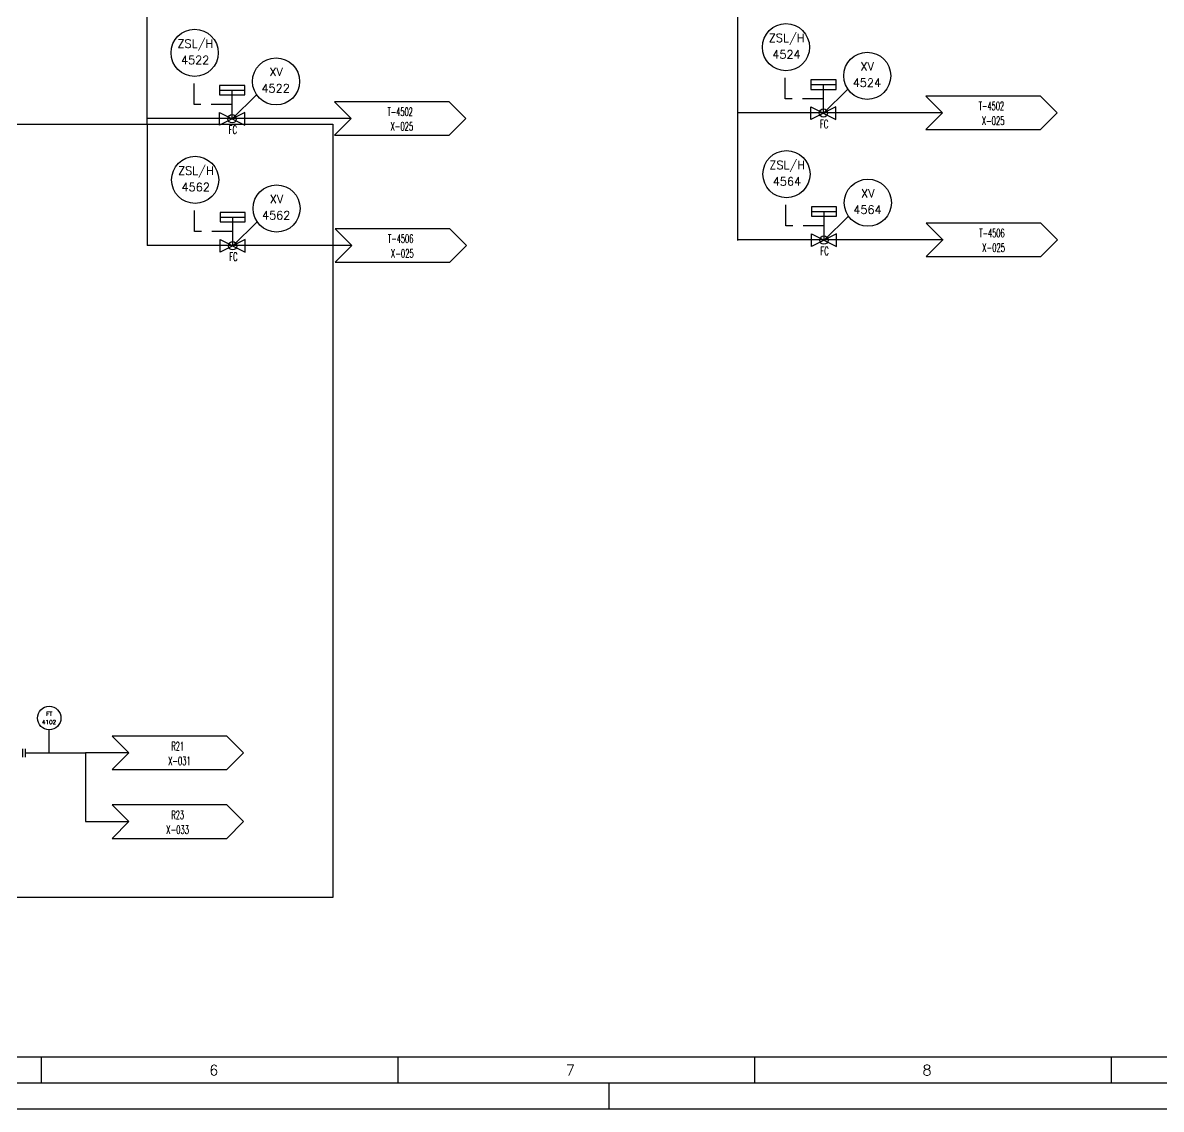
# Model space of a CAD drawing. Header units: millimetres. Extents: x -141 to 426, y 1 to 299.
# Drawn here: x 179.8 to 288.8, y 2.5 to 106.6 of the extents above; entities that cross this region are included whole.
import ezdxf
from ezdxf.enums import TextEntityAlignment as Align

# ---------------------------------------------------------------- set-up
doc = ezdxf.new("R2010")
doc.units = ezdxf.units.MM
doc.linetypes.add('TRAZOS', pattern=[0.75, 0.5, -0.25])
for name, color, linetype in [('CAJETIN', 1, 'Continuous'), ('FORMATO', 7, 'Continuous'), ('INSTRUMENTOS', 1, 'Continuous'), ('TEX', 7, 'Continuous'), ('VALVULAS Y ACCESORIOS', 1, 'Continuous')]:
    doc.layers.add(name, color=color, linetype=linetype)
doc.styles.add('PY', font='ROMANS.shx')
doc.styles.add('PY1', font='ROMANS.shx', dxfattribs={"width": 0.8})
doc.styles.add('PY3', font='ROMANS.shx', dxfattribs={"width": 0.6})
doc.linetypes.add('SEÑAL_MECANICA2', pattern='A,4.411183,["o",PY,S=4.130212,R=360,X=0,Y=-1.374288],0.588817,-0.374158,["",PY,S=2,R=360,X=0,Y=-0.688262],-2.183682', length=7.55784)

# ---------------------------------------------------------------- blocks, each defined once
blk = doc.blocks.new('BANDERA DE FLUJO')
at = {"layer": 'TEX', "color": 1, "ltscale": 0.1, "flags": 128}
blk.add_lwpolyline([(-4, 4), (-31.46, 4), (-27.46, 0), (-31.46, -4), (-4, -4), (0, 0)], close=True, dxfattribs=at)
at = {"layer": 'TEX', "style": 'PY1', "width": 0.8}
for tag, p in [('ETIQUETA-LINEA-1', (-15.73, 0.61)), ('ETIQUETA-LINEA-2', (-15.73, -2.91))]:
    blk.add_attdef(tag, text='', height=2, dxfattribs=at).set_placement(p, align=Align.CENTER)
blk = doc.blocks.new('SEÑAL CIR')
at = {"color": 1}
blk.add_circle((0, 5.7), 5.7, dxfattribs=at)
at = {"layer": 'INSTRUMENTOS', "linetype": 'Continuous', "style": 'PY', "flags": 4}
for p in [(0.18, 6.94), (0.13, 2.95)]:
    blk.add_attdef('---', text='', height=2, dxfattribs=at).set_placement(p, align=Align.CENTER)
blk = doc.blocks.new('MARCO-A1')
at = {"layer": 'FORMATO', "color": 5}
for p, q in [((352.08, 10), (352.08, 5)), ((420.5, 10), (420.5, 5)), ((488.92, 10), (488.92, 5)), ((557.33, 10), (557.33, 5))]:
    blk.add_line(p, q, dxfattribs=at)
at = {"layer": 'FORMATO', "color": 1, "linetype": 'Continuous'}
blk.add_line((461, 5), (461, 0), dxfattribs=at)
at = {"layer": 'FORMATO', "color": 1}
blk.add_lwpolyline([(0, 594), (841, 594), (841, 0), (0, 0)], close=True, dxfattribs=at)
at = {"layer": 'FORMATO', "color": 5}
blk.add_lwpolyline([(5, 589), (836, 589), (836, 5), (5, 5)], close=True, dxfattribs=at)
at = {"layer": 'FORMATO', "color": 8, "linetype": 'Continuous'}
blk.add_lwpolyline([(10, 584), (831, 584), (831, 10), (10, 10)], close=True, dxfattribs=at)
at = {"layer": 'FORMATO', "color": 1, "style": 'PY'}
for s, p in [('6', (384.34, 6.5)), ('7', (452.75, 6.5)), ('8', (521.17, 6.5))]:
    blk.add_text(s, height=2, dxfattribs=at).set_placement(p)
blk = doc.blocks.new('VALV GLOB-V')
at = {"layer": 'INSTRUMENTOS', "color": 1, "flags": 128}
blk.add_lwpolyline([(5.7, -1.43), (5.7, 1.43), (0, -1.43), (0, 1.43)], close=True, dxfattribs=at)
at = {"layer": 'INSTRUMENTOS', "color": 1}
blk.add_circle((2.85, 0), 0.95, dxfattribs=at)
at = {"layer": 'INSTRUMENTOS', "color": 7, "linetype": 'SEÑAL_MECANICA2', "style": 'PY'}
blk.add_attdef('REF.', text='', height=2, dxfattribs=at).set_placement((3, -3.37), align=Align.MIDDLE)

msp = doc.modelspace()

# ---------------------------------------------------------------- linework, layer by layer
at = {"color": 1}
for p, q in [((248.24, 203.38), (248.24, 85.75)), ((191.65, 108.35), (191.67, 85.27)), ((199.82, 97.4), (202.15, 99.7)), ((256.46, 97.95), (258.8, 100.24)), ((199.87, 85.24), (202.2, 87.54)), ((256.52, 85.78), (258.85, 88.08)), ((180.02, 36.65), (185.75, 36.65))]:
    msp.add_line(p, q, dxfattribs=at)
for points in [[(211.22, 97.43), (191.62, 97.43)], [(267.87, 97.97), (248.27, 97.97)], [(211.27, 85.27), (191.67, 85.27)], [(267.92, 85.81), (248.32, 85.81)], [(189.91, 36.65), (185.75, 36.65)], [(185.75, 36.65), (185.75, 30.07)], [(185.75, 30.07), (189.91, 30.07)]]:
    msp.add_lwpolyline(points, dxfattribs=at)
at = {"color": 2}
msp.add_lwpolyline([(145.06, 96.88), (209.45, 96.88), (209.45, 22.79), (145.06, 22.79)], close=True, dxfattribs=at)
at = {"layer": 'CAJETIN', "color": 1, "linetype": 'TRAZOS', "ltscale": 4}
for p, q in [((196.17, 98.77), (196.17, 101.46)), ((252.81, 99.31), (252.81, 102)), ((256.46, 99.31), (252.81, 99.31)), ((199.82, 98.77), (196.17, 98.77)), ((252.87, 87.15), (252.87, 89.84)), ((196.22, 86.61), (196.22, 89.3)), ((199.87, 86.61), (196.22, 86.61)), ((256.52, 87.15), (252.87, 87.15))]:
    msp.add_line(p, q, dxfattribs=at)
at = {"layer": 'VALVULAS Y ACCESORIOS'}
for p, q in [((255.26, 100.67), (257.67, 100.67)), ((256.46, 97.95), (256.46, 100.67)), ((198.61, 100.13), (201.02, 100.13)), ((199.82, 97.4), (199.82, 100.13)), ((255.31, 88.51), (257.72, 88.51)), ((256.52, 85.78), (256.52, 88.51)), ((198.66, 87.97), (201.07, 87.97)), ((199.87, 85.24), (199.87, 87.97))]:
    msp.add_line(p, q, dxfattribs=at)
at = {"layer": 'VALVULAS Y ACCESORIOS', "lineweight": -3}
msp.add_line((182.29, 36.65), (182.29, 38.86), dxfattribs=at)
at = {"layer": 'VALVULAS Y ACCESORIOS', "ltscale": 0.1}
for p, q in [((179.75, 36.25), (179.75, 37.05)), ((180.02, 36.25), (180.02, 37.05))]:
    msp.add_line(p, q, dxfattribs=at)
at = {"layer": 'VALVULAS Y ACCESORIOS', "flags": 128}
for points in [[(198.61, 100.58), (198.61, 99.68), (201.02, 99.68), (201.02, 100.58)], [(255.26, 101.13), (255.26, 100.22), (257.67, 100.22), (257.67, 101.13)], [(198.66, 88.42), (198.66, 87.52), (201.07, 87.52), (201.07, 88.42)], [(255.31, 88.96), (255.31, 88.06), (257.72, 88.06), (257.72, 88.96)]]:
    msp.add_lwpolyline(points, close=True, dxfattribs=at)

# ---------------------------------------------------------------- block references
at = {"xscale": 0.499409123998651, "yscale": 0.499409123998651, "zscale": 0.499409123998651}
msp.add_blockref('MARCO-A1', (5.68, 2.52), dxfattribs=at)
at = {"linetype": 'Continuous'}
ref = msp.add_blockref('SEÑAL CIR', (196.22, 101.46), dxfattribs=dict(at, xscale=0.3959270923490436, yscale=0.3959270923490436, zscale=0.3959270923490436))
ref.add_attrib('---', 'ZSL/H', dxfattribs={"layer": 'INSTRUMENTOS', "color": 7, "linetype": 'Continuous', "height": 0.792, "style": 'PY'}).set_placement((196.29, 104.2), align=Align.CENTER)
ref.add_attrib('---', '4522', dxfattribs={"layer": 'INSTRUMENTOS', "color": 7, "linetype": 'Continuous', "height": 0.792, "style": 'PY'}).set_placement((196.27, 102.63), align=Align.CENTER)
ref = msp.add_blockref('SEÑAL CIR', (252.87, 102), dxfattribs=dict(at, xscale=0.3959270923490436, yscale=0.3959270923490436, zscale=0.3959270923490436))
ref.add_attrib('---', 'ZSL/H', dxfattribs={"layer": 'INSTRUMENTOS', "color": 7, "linetype": 'Continuous', "height": 0.792, "style": 'PY'}).set_placement((252.94, 104.75), align=Align.CENTER)
ref.add_attrib('---', '4524', dxfattribs={"layer": 'INSTRUMENTOS', "color": 7, "linetype": 'Continuous', "height": 0.792, "style": 'PY'}).set_placement((252.92, 103.17), align=Align.CENTER)
ref = msp.add_blockref('SEÑAL CIR', (260.66, 99.26), dxfattribs=dict(at, xscale=0.3959270923490436, yscale=0.3959270923490436, zscale=0.3959270923490436))
ref.add_attrib('---', 'XV', dxfattribs={"layer": 'INSTRUMENTOS', "color": 7, "linetype": 'Continuous', "height": 0.792, "style": 'PY'}).set_placement((260.66, 102.04), align=Align.CENTER)
ref.add_attrib('---', '4524', dxfattribs={"layer": 'INSTRUMENTOS', "color": 7, "linetype": 'Continuous', "height": 0.792, "style": 'PY'}).set_placement((260.63, 100.46), align=Align.CENTER)
ref = msp.add_blockref('SEÑAL CIR', (204.02, 98.72), dxfattribs=dict(at, xscale=0.3959270923490436, yscale=0.3959270923490436, zscale=0.3959270923490436))
ref.add_attrib('---', 'XV', dxfattribs={"layer": 'INSTRUMENTOS', "color": 7, "linetype": 'Continuous', "height": 0.792, "style": 'PY'}).set_placement((204.02, 101.5), align=Align.CENTER)
ref.add_attrib('---', '4522', dxfattribs={"layer": 'INSTRUMENTOS', "color": 7, "linetype": 'Continuous', "height": 0.792, "style": 'PY'}).set_placement((203.98, 99.92), align=Align.CENTER)
ref = msp.add_blockref('BANDERA DE FLUJO', (278.85, 97.97), dxfattribs=dict(xscale=0.4, yscale=0.4, zscale=0.4))
ref.add_attrib('ETIQUETA-LINEA-1', 'T-4502', dxfattribs={"layer": 'TEX', "height": 0.8, "style": 'PY1', "width": 0.55}).set_placement((272.56, 98.22), align=Align.CENTER)
ref.add_attrib('ETIQUETA-LINEA-2', ' X-025', dxfattribs={"layer": 'TEX', "height": 0.8, "style": 'PY1', "width": 0.6}).set_placement((272.56, 96.81), align=Align.CENTER)
ref = msp.add_blockref('BANDERA DE FLUJO', (222.2, 97.43), dxfattribs=dict(xscale=0.4, yscale=0.4, zscale=0.4))
ref.add_attrib('ETIQUETA-LINEA-1', 'T-4502', dxfattribs={"layer": 'TEX', "height": 0.8, "style": 'PY1', "width": 0.55}).set_placement((215.91, 97.67), align=Align.CENTER)
ref.add_attrib('ETIQUETA-LINEA-2', ' X-025', dxfattribs={"layer": 'TEX', "height": 0.8, "style": 'PY1', "width": 0.6}).set_placement((215.91, 96.27), align=Align.CENTER)
ref = msp.add_blockref('VALV GLOB-V', (255.26, 97.95), dxfattribs=dict(at, xscale=0.4223672139243377, yscale=0.4223672139243377, zscale=0.4223672139243377))
ref.add_attrib('REF.', 'FC', dxfattribs={"layer": 'INSTRUMENTOS', "color": 7, "linetype": 'SEÑAL_MECANICA2', "height": 0.802, "style": 'PY3', "width": 0.6}).set_placement((256.53, 96.89), align=Align.MIDDLE)
ref = msp.add_blockref('VALV GLOB-V', (198.61, 97.4), dxfattribs=dict(at, xscale=0.4223672139243377, yscale=0.4223672139243377, zscale=0.4223672139243377))
ref.add_attrib('REF.', 'FC', dxfattribs={"layer": 'INSTRUMENTOS', "color": 7, "linetype": 'SEÑAL_MECANICA2', "height": 0.802, "style": 'PY3', "width": 0.6}).set_placement((199.88, 96.35), align=Align.MIDDLE)
ref = msp.add_blockref('SEÑAL CIR', (196.27, 89.29), dxfattribs=dict(at, xscale=0.3959270923490436, yscale=0.3959270923490436, zscale=0.3959270923490436))
ref.add_attrib('---', 'ZSL/H', dxfattribs={"layer": 'INSTRUMENTOS', "color": 7, "linetype": 'Continuous', "height": 0.792, "style": 'PY'}).set_placement((196.34, 92.04), align=Align.CENTER)
ref.add_attrib('---', '4562', dxfattribs={"layer": 'INSTRUMENTOS', "color": 7, "linetype": 'Continuous', "height": 0.792, "style": 'PY'}).set_placement((196.32, 90.46), align=Align.CENTER)
ref = msp.add_blockref('SEÑAL CIR', (252.92, 89.84), dxfattribs=dict(at, xscale=0.3959270923490436, yscale=0.3959270923490436, zscale=0.3959270923490436))
ref.add_attrib('---', 'ZSL/H', dxfattribs={"layer": 'INSTRUMENTOS', "color": 7, "linetype": 'Continuous', "height": 0.792, "style": 'PY'}).set_placement((252.99, 92.58), align=Align.CENTER)
ref.add_attrib('---', '4564', dxfattribs={"layer": 'INSTRUMENTOS', "color": 7, "linetype": 'Continuous', "height": 0.792, "style": 'PY'}).set_placement((252.97, 91), align=Align.CENTER)
ref = msp.add_blockref('SEÑAL CIR', (204.07, 86.55), dxfattribs=dict(at, xscale=0.3959270923490436, yscale=0.3959270923490436, zscale=0.3959270923490436))
ref.add_attrib('---', 'XV', dxfattribs={"layer": 'INSTRUMENTOS', "color": 7, "linetype": 'Continuous', "height": 0.792, "style": 'PY'}).set_placement((204.07, 89.33), align=Align.CENTER)
ref.add_attrib('---', '4562', dxfattribs={"layer": 'INSTRUMENTOS', "color": 7, "linetype": 'Continuous', "height": 0.792, "style": 'PY'}).set_placement((204.03, 87.76), align=Align.CENTER)
ref = msp.add_blockref('SEÑAL CIR', (260.72, 87.1), dxfattribs=dict(at, xscale=0.3959270923490436, yscale=0.3959270923490436, zscale=0.3959270923490436))
ref.add_attrib('---', 'XV', dxfattribs={"layer": 'INSTRUMENTOS', "color": 7, "linetype": 'Continuous', "height": 0.792, "style": 'PY'}).set_placement((260.72, 89.87), align=Align.CENTER)
ref.add_attrib('---', '4564', dxfattribs={"layer": 'INSTRUMENTOS', "color": 7, "linetype": 'Continuous', "height": 0.792, "style": 'PY'}).set_placement((260.68, 88.3), align=Align.CENTER)
ref = msp.add_blockref('BANDERA DE FLUJO', (278.9, 85.81), dxfattribs=dict(xscale=0.4, yscale=0.4, zscale=0.4))
ref.add_attrib('ETIQUETA-LINEA-1', 'T-4506', dxfattribs={"layer": 'TEX', "height": 0.8, "style": 'PY1', "width": 0.55}).set_placement((272.61, 86.05), align=Align.CENTER)
ref.add_attrib('ETIQUETA-LINEA-2', ' X-025', dxfattribs={"layer": 'TEX', "height": 0.8, "style": 'PY1', "width": 0.6}).set_placement((272.61, 84.65), align=Align.CENTER)
ref = msp.add_blockref('BANDERA DE FLUJO', (222.26, 85.27), dxfattribs=dict(xscale=0.4, yscale=0.4, zscale=0.4))
ref.add_attrib('ETIQUETA-LINEA-1', 'T-4506', dxfattribs={"layer": 'TEX', "height": 0.8, "style": 'PY1', "width": 0.55}).set_placement((215.96, 85.51), align=Align.CENTER)
ref.add_attrib('ETIQUETA-LINEA-2', ' X-025', dxfattribs={"layer": 'TEX', "height": 0.8, "style": 'PY1', "width": 0.6}).set_placement((215.96, 84.1), align=Align.CENTER)
ref = msp.add_blockref('VALV GLOB-V', (255.31, 85.78), dxfattribs=dict(at, xscale=0.4223672139243377, yscale=0.4223672139243377, zscale=0.4223672139243377))
ref.add_attrib('REF.', 'FC', dxfattribs={"layer": 'INSTRUMENTOS', "color": 7, "linetype": 'SEÑAL_MECANICA2', "height": 0.802, "style": 'PY3', "width": 0.6}).set_placement((256.58, 84.73), align=Align.MIDDLE)
ref = msp.add_blockref('VALV GLOB-V', (198.66, 85.24), dxfattribs=dict(at, xscale=0.4223672139243377, yscale=0.4223672139243377, zscale=0.4223672139243377))
ref.add_attrib('REF.', 'FC', dxfattribs={"layer": 'INSTRUMENTOS', "color": 7, "linetype": 'SEÑAL_MECANICA2', "height": 0.802, "style": 'PY3', "width": 0.6}).set_placement((199.93, 84.19), align=Align.MIDDLE)
at = {"linetype": 'Continuous', "lineweight": -3}
ref = msp.add_blockref('SEÑAL CIR', (182.29, 38.87), dxfattribs=dict(at, xscale=0.1973475000002508, yscale=0.1973475000002508, zscale=0.1973475000002508))
ref.add_attrib('---', 'FT', dxfattribs={"layer": 'INSTRUMENTOS', "color": 7, "linetype": 'Continuous', "height": 0.395, "style": 'PY'}).set_placement((182.29, 40.2), align=Align.CENTER)
ref.add_attrib('---', '4102', dxfattribs={"layer": 'INSTRUMENTOS', "color": 7, "linetype": 'Continuous', "height": 0.395, "style": 'PY'}).set_placement((182.27, 39.41), align=Align.CENTER)
ref = msp.add_blockref('BANDERA DE FLUJO', (200.9, 36.65), dxfattribs=dict(xscale=0.4, yscale=0.4, zscale=0.4))
ref.add_attrib('ETIQUETA-LINEA-1', 'R21', dxfattribs={"layer": 'TEX', "height": 0.8, "style": 'PY1', "width": 0.55}).set_placement((194.6, 36.9), align=Align.CENTER)
ref.add_attrib('ETIQUETA-LINEA-2', ' X-031', dxfattribs={"layer": 'TEX', "height": 0.8, "style": 'PY1', "width": 0.6}).set_placement((194.6, 35.49), align=Align.CENTER)
ref = msp.add_blockref('BANDERA DE FLUJO', (200.9, 30.07), dxfattribs=dict(xscale=0.4, yscale=0.4, zscale=0.4))
ref.add_attrib('ETIQUETA-LINEA-1', 'R23', dxfattribs={"layer": 'TEX', "height": 0.8, "style": 'PY1', "width": 0.55}).set_placement((194.6, 30.31), align=Align.CENTER)
ref.add_attrib('ETIQUETA-LINEA-2', 'X-033', dxfattribs={"layer": 'TEX', "height": 0.8, "style": 'PY1', "width": 0.6}).set_placement((194.6, 28.9), align=Align.CENTER)

doc.saveas('drawing.dxf')
